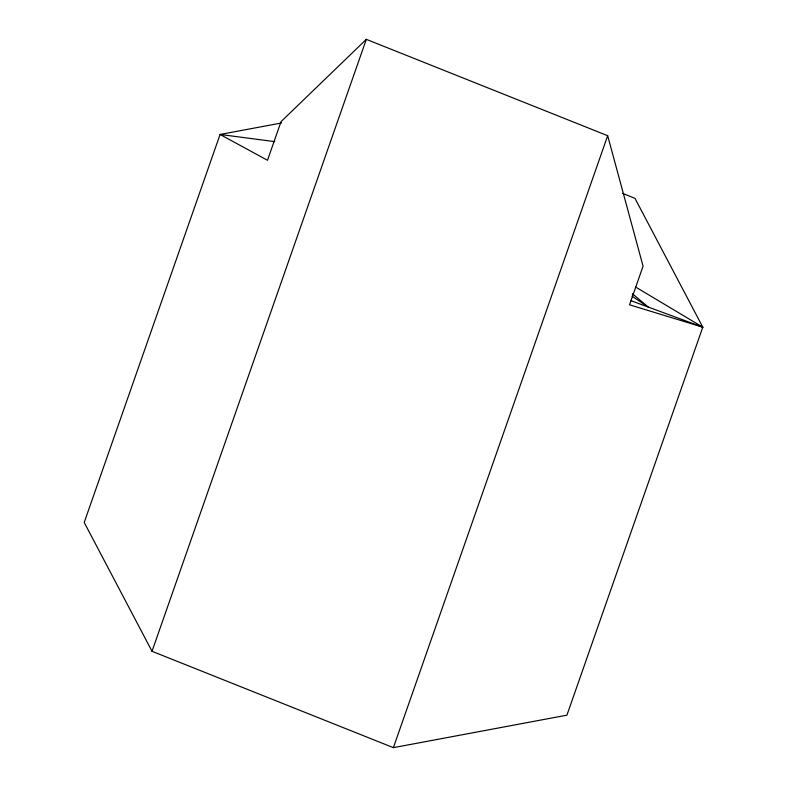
<?xml version="1.0" encoding="UTF-8"?>
<svg xmlns="http://www.w3.org/2000/svg" width="787" height="787" viewBox="0 0 787 787"><rect width="100%" height="100%" fill="white"/><g stroke="black" fill="none" stroke-linecap="round" stroke-linejoin="round"><path stroke-width="1.18" d="M152.019 651.292L366.319 39.35L607.682 135.708L643.068 266.193L629.541 304.815L702.791 327.185L566.925 715.167L393.382 747.65L152.019 651.292L84.209 522.45L220.075 134.469L281.539 122.969M393.382 747.65L607.682 135.708M366.319 39.35L281.028 121.651L267.501 160.273L220.075 134.469L274.771 141.64M630.997 300.683L702.791 327.185L634.981 198.344L622.458 193.346M635.562 287.009L702.791 327.185M632 296.148L648.281 307.068L632.345 293.689"/></g></svg>
